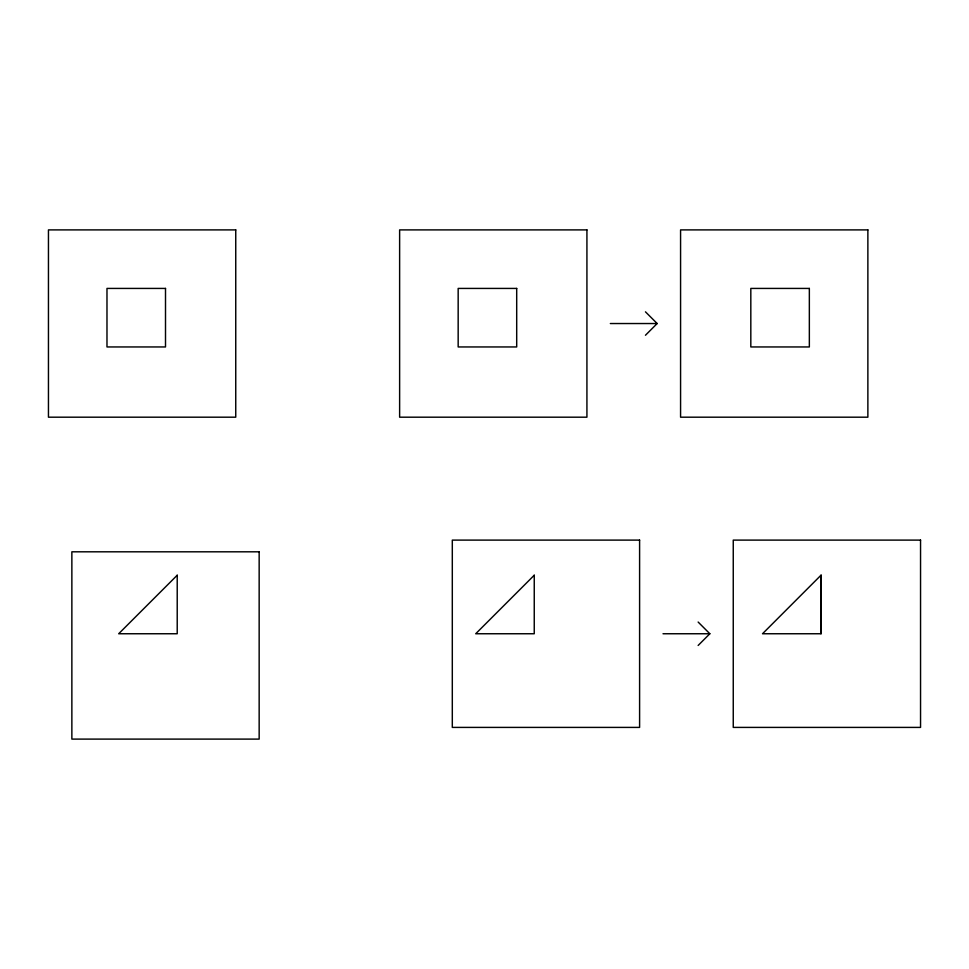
<?xml version="1.0" encoding="UTF-8"?>
<svg xmlns="http://www.w3.org/2000/svg" width="969" height="969" viewBox="0 0 969 969"><rect width="100%" height="100%" fill="white"/><g stroke="black" fill="none" stroke-linecap="round" stroke-linejoin="round"><path stroke-width="1.45" d="M821.046 633.75L821.131 575.077L762.518 633.75L821.046 633.75L821.046 575.223M645.463 335.25L657.164 323.537L645.463 311.836M698.14 645.463L709.841 633.75L698.14 622.05M610.337 323.537L657.164 323.537M663.014 633.75L709.841 633.75M177.218 575.223L118.69 633.75L177.218 633.75L177.218 575.223M534.246 575.223L475.718 633.75L534.246 633.75L534.246 575.223M235.746 229.895L48.45 229.895L48.45 417.191L235.746 417.191L235.746 229.895M586.923 229.895L399.628 229.895L399.628 417.191L586.923 417.191L586.923 229.895M867.873 229.895L680.577 229.895L680.577 417.191L867.873 417.191L867.873 229.895M165.505 288.423L106.978 288.423L106.978 346.95L165.505 346.95L165.505 288.423M516.695 288.423L458.167 288.423L458.167 346.95L516.695 346.95L516.695 288.423M809.345 288.423L750.818 288.423L750.818 346.95L809.345 346.95L809.345 288.423M639.601 540.108L452.305 540.108L452.305 727.404L639.601 727.404L639.601 540.108M920.55 540.108L733.254 540.108L733.254 727.404L920.55 727.404L920.55 540.108M259.159 551.809L71.863 551.809L71.863 739.105L259.159 739.105L259.159 551.809"/></g></svg>
